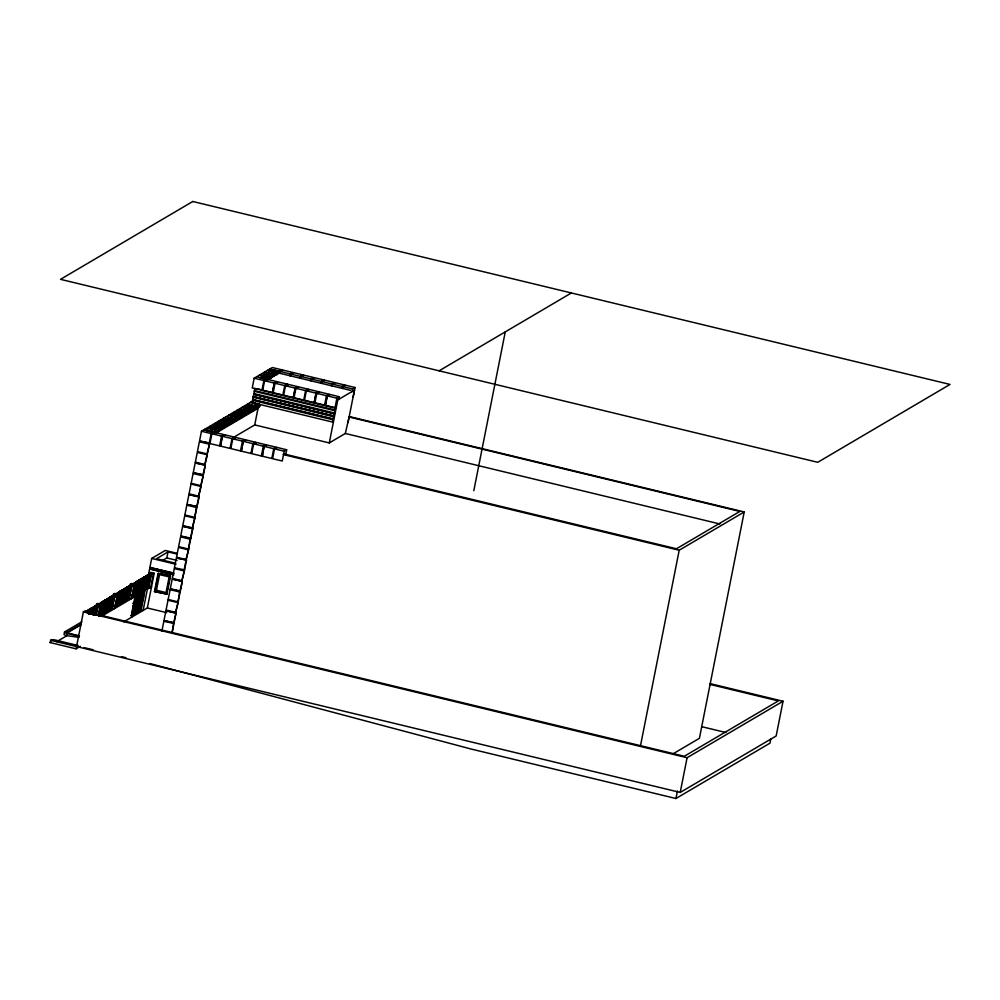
<?xml version="1.0" encoding="UTF-8"?>
<svg xmlns="http://www.w3.org/2000/svg" width="1000" height="1000" viewBox="0 0 1000 1000"><rect width="100%" height="100%" fill="white"/><g stroke="black" fill="none" stroke-linecap="round" stroke-linejoin="round"><path stroke-width="1.5" d="M80.35 646.325L76.087 648.838L50 642.537L51.212 639.825A3.925 0.75 11.2 0 1 55.9 640.163L76.762 645.2M81.9 621.763L64.588 631.95L64.138 634.212A3.925 0.75 11.2 0 0 66.912 635.675L79.075 637.35M66.85 633.5L66.825 632.487L81.237 624M64.588 631.95A3.925 0.75 11.2 0 0 67.362 633.413L66.912 635.675L56.725 641.675M67.787 633.825L66.825 632.487M76.087 648.838L83.4 611.862L85.125 610.85L88.85 611.763M87.425 613.162L88.175 610.05M88.175 613.212L88.763 610.2L88.025 610.138M88.425 613.9L89.312 609.375C91.412 608.225 87.6 611.975 88.65 613.775M88.787 609.688L89.537 609.75L88.938 612.762L97.725 607.587M88.863 614.138L89.312 609.375M89.25 613.913L90.087 608.925L91.062 608.85L90.312 608.787M89.4 613.825L90.463 608.7M89.625 613.688L90.85 608.475M89.787 613.6L90.913 608.938M90.162 613.375L91.225 608.25L90.775 613.013M90.4 613.237L91.463 608.112L92.375 607.575L91.013 614.212M90.55 613.15L91.613 608.025M91.163 612.788L92.225 607.663L92.975 607.725L92.05 608.263M91.412 613.475C90.575 611.812 94.113 606.55 92.6 607.438M91.625 613.85L92.825 607.812M91.775 613.763L93.588 607.362M92.013 613.625C91.175 611.975 94.9 606.075 93.375 606.987M92.163 613.538L93.525 606.9M92.413 614.225L93.9 606.675M92.475 614.675C91.587 613.038 95.763 605.562 94.138 606.538M92.625 614.587L94.288 606.45M92.85 614.45L94.675 606.225L93.238 614.225M93.387 614.138L95.05 606M93.625 614L95.438 605.775M93.775 613.913L95.262 606.375L94.513 606.312M93.85 615.2C92.888 613.538 97.362 604.612 95.662 605.638M94.087 615.062L96.2 605.325L94.237 614.975M94.462 614.837L96.587 604.1L97.737 603.425L101.463 604.325L100.325 605L96.587 604.1M94.85 614.612L96.587 605.1M95 614.525L96.962 604.875L95.763 614.075M95.237 614.388L97.725 604.425M95.388 614.3L97.35 604.65L96.15 613.85M96 613.938L98.325 604.575L96.237 615.138M98.225 615.562L100.325 605M100.4 606.013L101.163 602.4L100.638 605.875M98.837 614.938L99.975 608.438M98.987 614.837L101.55 602.175M98.925 616.213L101.938 601.95M99.075 616.125L101.762 602.55L101.013 602.487M99.3 615.988L102.312 601.725L100.075 615.538L103.9 601.287M99.688 615.763L102.7 601.5M99.838 615.675L102.525 602.1L101.775 602.038M100.45 615.312L103.075 601.275L100.838 615.087L103.688 600.913L104.438 600.975L103.688 600.913M101.213 614.862L104.675 600.837M101.15 614.412L104.45 600.462L105.2 600.525L104.45 600.462M104.612 600.375L101.6 614.637M101.388 614.275L104.987 600.15L102.513 614.1L105.225 600.013L105.975 600.075L105.225 600.013M105.812 600.163L102.75 613.962L105.588 600.3L104.838 600.237M103.125 613.737L106.137 599.475M103.513 613.513L106.525 599.25L103.062 613.288M106.75 599.113L107.5 599.175L106.75 599.113L104.05 613.2L103.3 613.15M104.275 613.062L107.287 598.8L104.425 612.975L103.675 612.925L104.425 612.975M107.513 598.663L108.263 598.725L107.513 598.663L104.213 612.612M108.488 598.587L105.037 612.612L107.875 598.95L107.137 598.888M108.425 598.125L105.425 612.388L108.425 598.125L109.412 598.05L108.663 597.987L105.8 612.163M109.2 597.675L106.188 611.938L109.2 597.675L110.175 597.6L107.487 611.175L106.737 611.125L107.487 611.175M106.562 611.712L109.425 597.537L110.175 597.6M109.575 597.45L106.95 611.487L109.963 597.225L110.938 597.15L110.188 597.087L107.338 611.263M108.637 610.5L107.5 610.675L110.95 596.638L111.7 596.7L110.95 596.638M111.112 596.55L108.1 610.812M108.475 610.588L111.487 596.325L108.263 610.225M111.713 596.188L112.463 596.25L111.713 596.188L108.863 610.363M109.237 610.138L112.25 595.875L109.4 610.05L108.413 610.138M110.013 609.688L113.012 595.425L110.162 609.6L109.025 609.775L112.638 595.65M113.513 594.15L117.238 595.05L118.375 594.375L114.65 593.475L113.513 594.15L109.95 609.237M113.787 594.975L110.775 609.237L113.4 595.2M114.763 594.9L112.075 608.475L114.162 594.75L110.712 608.787M117.238 595.05L114.55 608.625L112.3 608.337L115.138 594.675L114.4 594.612L111.538 608.787L114.162 594.75M98.45 615.163L112.9 606.65L112.425 605.9M100.25 606.112L114.812 597L108.963 599.95M117.487 595.462L118.675 592.587L117.55 592.762L118.3 592.812M115.237 606.112L118.462 592.225L115.612 606.4M118.7 592.087L119.45 592.137L118.7 592.087L115.688 607.95L131.463 598.675L134.15 585.087L135.3 584.412L131.575 583.513L130.425 584.188L126.925 599.738L129.775 585.562L130.525 585.612L129.775 585.562M115.4 606.025L116.225 606.038L119.225 591.775M116.225 606.038L119.062 592.362L118.312 592.312M116.988 605.588L120 591.325L117.137 605.5L116 605.662L119.612 591.55M121.2 591.1L117.362 605.363L120.225 591.188L120.975 591.237L120.225 591.188M117.75 605.138L120.375 591.1M121.137 590.65L118.125 604.913L121.137 590.65L119.05 604.375L121.75 590.288L122.5 590.337L121.75 590.288M118.663 604.6L117.912 604.538L118.663 604.6L121.962 590.65M119.275 604.237L122.675 589.75M120.037 603.787L122.888 590.112L122.137 590.062M119.975 603.325L123.05 589.525L120.962 603.25L120.213 603.188M123.438 589.3L120.425 603.562M120.812 603.337L123.812 589.075M124.2 588.85L120.75 602.875M121.575 602.888L124.588 588.625L121.725 602.8L120.975 602.737L121.725 602.8M124.812 588.488L125.562 588.538L124.812 588.488L122.112 602.575L121.363 602.513M125.787 588.4L122.338 602.438L124.963 588.4M125.725 587.95L122.713 602.212L125.725 587.95L126.713 587.863L125.962 587.812M123.1 601.987L126.112 587.725M126.487 587.5L123.488 601.763L126.487 587.5L127.475 587.413L124.787 601L124.038 600.938L124.787 601M123.263 601.388L126.725 587.362L127.475 587.413M127.088 587.638L124.25 601.312L127.263 587.05L128.238 586.962L127.487 586.912M124.625 601.087L127.312 587.5M124.95 600.4L128.25 586.462L129 586.512L128.25 586.462M128.4 586.375L125.388 600.638M128.787 586.15L125.337 600.175M126.538 599.963L129.55 585.7L126.163 600.188L128.85 586.6M129.162 585.925L126.163 600.188M127.3 599.513L130.762 585.475M130.55 585.112L131.287 585.163L130.55 585.112L127.25 599.05M128.075 599.062L131.075 584.8L128.225 598.975L127.475 598.913L128.225 598.975M128.238 598.462L131.463 584.575L128.012 598.6M128.837 598.612L131.675 584.938L130.925 584.888M131.9 584.8L129.213 598.387L132.062 584.712L131.312 584.663M133.375 590.112L133.963 587.1M132.387 596.512L135.688 582.575M135.475 582.212L132.613 596.388L135.625 582.112M136.45 582.125L132.613 598L135.85 596.087L133.162 595.562M133.912 595.612L132.787 595.788L136.012 581.888M136.387 581.663L133.387 595.938M133.763 595.712L136.713 581.475M133.613 597.125L136.6 582.038L135.863 581.987M134 596.9L137.1 581.25M134.175 596.8L137.487 581.025L134.55 596.575M134.713 596.487L137.713 580.887L138.463 580.95L137.713 580.887M134.938 596.35L138.25 580.575L134.362 600.188M132.4 609.837L133 606.825M131.438 615.737L138.475 580.438L139.613 580.275L132.738 614.975L131.988 614.925M131.812 615.513L139.012 580.125L132.587 615.062M131.675 617.212L139.012 580.125M139.625 579.763L140.375 579.825L139.238 579.987L131.6 615.15L140.55 609.875M140.387 579.312L141.137 579.375L140 579.538L132.363 614.7M140.162 579.45L132.525 614.6M140.538 579.225L132.75 614.475M133.725 614.388L140.925 579M134.113 614.163L141.15 578.862L142.075 578.325L135.787 613.175L135.05 613.125M140.775 579.087L141.512 579.15L134.05 613.7M134.875 613.713L141.75 579.012L142.662 578.475M142.075 578.325L135.025 613.625L134.275 613.575M138.412 597.812L142.9 578.337M135.638 613.263L142.675 577.962L143.425 578.025L142.675 577.962M136.4 612.812L143.212 577.65L135.425 612.9M143.6 577.425L136.562 612.725L135.812 612.675M136.35 612.35L143.975 577.2L136.188 612.45M144.213 577.062L144.963 577.125L144.213 577.062L137.325 612.275L136.575 612.225M137.938 611.912L144.975 576.613L145.725 576.675L144.975 576.613M137.875 611.45L145.512 576.3L137.725 611.55M138.7 611.462L145.887 576.075L139.025 610.775M139.238 611.15L146.713 576.087M146.5 575.712L147.25 575.775L146.5 575.712L139.462 611.013L138.637 611M147.037 575.4L139.25 610.65M147.1 575.862L140.225 610.562L139.4 610.55M147.513 575.125L139.787 610.325M140.612 610.337L147.662 575.025L148.65 574.95L145.963 588.525L145.213 588.475M145.8 585.462L147.9 574.9L148.65 574.95M148.05 574.8L141.15 610.025L131 616M148.663 574.45L149.412 574.5L148.438 574.575L144.975 588.612M145.8 588.625L149.6 569L152.062 567.55M174.175 573.362L149.9 567.487L151.688 558.438L165.263 550.45L177.4 553.387M149.425 574L150.175 574.05L149.2 574.125L145.738 588.162M149.575 573.9L146.575 588.175L149.537 572.938L150.488 572.375L154.213 573.275L147.338 607.987L123.837 621.825M150.838 567.562L150.538 569.062L172.887 574.475M148.475 587.05L151.325 573.375L148.637 586.95L147.5 587.125L150.338 573.45L147.487 587.625L146.738 587.575L149.963 573.675L146.512 587.712M151.525 586.862L147.325 589.338L143.138 610.462L139.412 609.562M150.725 573.225L147.713 587.5L150.562 573.825L149.812 573.775M154.213 573.275L153.262 573.837L150.575 587.425L147.887 586.9M154.5 591.538L158.088 573.425L170.512 576.013L166.925 594.125L154.5 591.538L166.925 594.125M155 591.237L158.588 573.138M156.438 590.325L159.537 574.625L169.163 576.888L166.05 592.575L156.512 590.275M163.012 560.2L166.838 557.95L168.025 551.912L176.788 554.025M166.425 594.412L170.012 576.312M161.875 631.163L163.825 621.362L173.962 623.425L172.025 633.237L173.512 623.7M201.462 431.238L211.15 433.575L213.637 432.113L203.95 429.775L201.462 431.238L199.525 441.037L209.675 443.113M164.2 621.388L164.35 620.625L174.112 622.675L176.062 612.863L166.287 610.825L166.438 610.062M168.375 600.262L168.525 599.5M170.475 589.7L170.613 588.938L180.387 590.988L182.338 581.175L172.562 579.138L172.712 578.375M174.65 568.575L174.8 567.812M176.887 557.25L176.737 558.013L186.513 560.05L184.575 569.862L174.425 567.788L176.375 557.987L186.513 560.05M178.837 547.45L178.988 546.688M180.925 536.888L181.075 536.125L190.85 538.175L192.787 528.362L183.012 526.325L183.162 525.562M185.113 515.763L185.263 515M187.2 505.2L187.35 504.438L197.125 506.488L199.062 496.675L189.288 494.637L189.438 493.875M191.388 484.075L191.537 483.312M193.475 473.512L193.625 472.75L203.4 474.8L205.338 464.988L195.562 462.95L195.712 462.188M197.662 452.388L197.812 451.625M199.75 441.825L199.9 441.062L210.1 443.212M173.438 622.825L173.962 623.425M175.375 613.013L178.3 601.55L179.713 591.138M181.65 581.325L184.575 569.862M185.837 560.2L188.762 548.737L190.162 538.325M192.113 528.513L195.037 517.05L196.438 506.637M198.388 496.825L203.25 475.55L202.712 474.95M204.662 465.138L209.525 443.862L208.988 443.263M175.6 613.138L165.912 610.8L163.975 620.6L173.663 622.938L176.062 612.863M177.688 602.575L168 600.237L166.062 610.037L175.75 612.375L178.15 602.3M179.788 592.013L170.1 589.675L168.15 599.475L177.838 601.812L180.238 591.737M181.875 581.45L172.188 579.113L170.25 588.913L179.938 591.25L182.338 581.175M183.962 570.887L174.275 568.55L172.338 578.35L182.025 580.688L184.425 570.612M184.112 570.125L186.062 560.325M188.15 549.763L178.463 547.425L176.513 557.225L186.213 559.562L188.612 549.487M190.238 539.2L180.55 536.862L178.612 546.663L188.3 549L190.7 538.925M192.338 528.638L182.638 526.3L180.7 536.1L190.387 538.438L192.787 528.362M194.425 518.075L184.737 515.737L182.787 525.538L192.488 527.875L194.887 517.8M196.513 507.512L186.825 505.175L184.887 514.975L194.575 517.312L196.975 507.238M198.612 496.95L188.912 494.613L186.975 504.412L196.663 506.75L199.062 496.675M200.7 486.388L191.012 484.05L189.062 493.85L198.75 496.188L201.163 486.112M202.787 475.825L193.1 473.488L191.163 483.288L200.85 485.625L203.25 475.55M204.875 465.262L195.188 462.925L193.25 472.725L202.938 475.062L205.338 464.988M206.975 454.7L197.288 452.362L195.338 462.163L205.025 464.5L207.425 454.425M209.062 444.137L199.375 441.8L197.438 451.6L207.125 453.938L209.525 443.862M209.213 443.375L211.15 433.575M173.675 623.35L173.825 622.6M175.763 612.788L175.912 612.038M177.85 602.225L178 601.475M179.95 591.663L180.087 590.913M182.037 581.1L182.188 580.35M184.125 570.538L184.275 569.788M186.213 559.975L186.363 559.225M188.312 549.412L188.463 548.663M190.4 538.85L190.55 538.1M192.488 528.288L192.638 527.537M194.587 517.725L194.737 516.975M196.675 507.163L196.825 506.413M198.762 496.6L198.912 495.85M200.863 486.037L201.012 485.288M202.95 475.475L203.1 474.725M205.037 464.913L205.188 464.162M207.138 454.35L207.288 453.6M209.225 443.787L209.375 443.038M211.9 433.75L209.963 443.562L219.65 445.9L221.588 436.1L224.075 434.637L214.387 432.287L211.9 433.75L221.588 436.1M214.587 431.587L204.9 429.212M217.075 430.087L213.825 432L204.137 429.663L207.387 427.75L217.075 430.087L216.725 431.9L216.725 430.312M216.425 431.825L216.912 430.2L207.825 428M216.912 431.788L217.275 429.975L219.75 428.512L219.4 430.325L216.612 431.712M219.587 430.213L219.95 428.4L222.425 426.938L222.075 428.75L219.288 430.138M222.075 428.75L222.262 427.05L216.2 425.588M222.262 428.638L222.625 426.825L225.113 425.363L224.75 427.175L221.775 428.675M222.338 436.275L220.387 446.087L230.075 448.425L232.025 438.612L234.513 437.15L224.825 434.812L222.338 436.275L232.025 438.612M223.938 434.975L224.688 435.163L222.35 436.525L220.525 445.737L219.788 445.55M224.75 427.175L224.75 425.588M224.938 427.062L225.3 425.25L227.787 423.787L227.425 425.6L224.45 427.1M218.287 421.337L220.775 419.875L230.463 422.212L230.1 424.025L227.125 425.525L227.425 424.012L218.337 421.812L227.613 423.9M227.613 425.487L227.975 423.675L230.463 422.212M230.1 424.025L230.1 422.438L222.525 420.613M229.8 423.95L230.65 422.1L233.137 420.637L223.45 418.3L220.963 419.762L230.65 422.1M232.475 422.375L235.45 420.875L235.812 419.062L233.325 420.525L232.775 422.45L232.775 420.863M232.662 422.262L232.963 420.75M235.637 420.763L236 418.95L238.487 417.488L238.125 419.3L235.45 420.875M232.763 438.8L230.825 448.6L240.512 450.95L242.463 441.138L244.938 439.675L235.25 437.337L232.763 438.8L242.463 441.138M238.125 419.3L238.125 417.713M234.075 439.012L234.375 437.5L235.113 437.675L234.812 439.188M237.825 419.225L238.312 417.6L229.225 415.4M238.312 419.188L238.675 417.375L241.163 415.913L240.8 417.725L238.025 419.113M243.837 414.338L241.35 415.8L231.663 413.45L234.15 411.987L243.837 414.338L243.475 416.15L240.5 417.65L241 416.025M240.987 417.612L241.35 415.8M243.475 416.15L243.675 414.45L234.387 412.362M243.675 416.037L244.025 414.225L246.513 412.762L246.15 414.575L243.375 415.962M246.15 414.575L246.15 412.987M246.35 414.462L246.7 412.65L249.188 411.188L248.825 413L245.85 414.5M266.537 378.975L266.188 380.788L268.663 379.325L269.025 377.512L266.537 378.975L256.663 376.75L254.175 378.212L252.237 388.013L262.387 390.087M250.238 402.55L259.887 404.913L259.538 406.7L256.562 408.2L256.863 406.688M239.688 408.725L242.175 407.262L251.863 409.613L251.5 411.425L248.538 412.925L248.825 411.413L239.925 409.1M243.2 441.312L241.262 451.125L250.95 453.462L252.887 443.663L255.375 442.2L245.688 439.85L243.2 441.312L252.887 443.663M244.8 440.025L245.55 440.2L243.225 441.575L241.4 450.775L240.65 450.6M249.025 412.887L249.375 411.075L251.863 409.613M254.925 388.288L252.087 402.625L332.587 422.075L335.65 406.938M252.838 400.425L252.987 399.675M253.438 397.413L253.588 396.662M254.037 394.4L254.188 393.638M254.625 391.375L254.775 390.625M251.5 411.425L251.5 409.837L242.6 407.525M251.213 411.35L252.05 409.5L254.537 408.038L244.85 405.688L242.362 407.15L252.05 409.5M253.888 409.775L256.863 408.275L257.213 406.463L254.725 407.925L254.175 409.85L254.188 408.263M254.075 409.663L254.375 408.15L246.8 406.325M257.05 408.162L257.413 406.35L259.887 404.888M233.675 437.325L254.737 424.925L258.025 408.325L255.55 407.725M261.925 390.363L263.863 380.55L266.35 379.087L265.912 380.938M262.65 388.75L263.175 386.087M264.613 380.725L262.663 390.538L272.362 392.875L274.3 383.075L276.788 381.613L267.1 379.263L264.613 380.725L274.3 383.075M265.688 380.825L265.988 379.312L259.925 377.85M253.637 443.837L263.325 446.175L265.812 444.712L256.125 442.375L253.637 443.837L251.7 453.65L261.388 455.988L262.6 455.262M266.663 381.125L266.962 379.613L266.212 379.438L263.888 380.8L266.962 379.613M254.938 444.05L255.238 442.537L255.987 442.725L255.688 444.225M268.663 379.325L268.663 377.738M268.375 379.25L269.212 377.4L271.7 375.938L262.013 373.6L259.525 375.062L269.212 377.4M274.375 374.363L271.887 375.825L271.337 377.75L271.337 376.163L265.287 374.7M271.05 377.675L271.537 376.05M264.875 371.912L267.362 370.45L277.05 372.788L274.562 374.25L274.012 376.175L274.025 374.588L266.438 372.762M273.725 376.1L274.212 374.475L271.175 373.75M272.488 392.537L274.312 383.325L277.387 382.137L274.312 383.325M276.7 373.013L276.7 374.6L277.213 372.688L279.375 371.425L279.012 373.237L276.863 374.5L276.887 372.9L269.113 371.188M287.213 384.125L277.525 381.788L275.05 383.25L273.1 393.062L282.787 395.4L284.738 385.588L287.213 384.125L286.788 385.988M261.388 455.988L263.325 446.175M276.425 383.413L276.65 381.95M264.075 446.362L262.125 456.163L271.812 458.512L273.762 448.7L276.238 447.238L266.55 444.9L264.075 446.362L273.762 448.7M264.088 446.613L263.337 446.438L266.413 445.238L264.088 446.613L262.262 455.825L261.525 455.637L262.663 454.963M279.012 373.237L279.012 371.65M279.538 371.325L269.85 368.988L272.337 367.525L282.025 369.862L279.538 371.325L279.175 373.137L350.425 390.35M280 373.275L280.287 371.5L282.762 370.037L292.45 372.388L289.975 373.85L280.287 371.5M297.65 386.65L287.962 384.312L285.475 385.775L283.538 395.575L293.225 397.925L295.163 388.113L297.65 386.65L297.213 388.5L297.512 387L298.263 387.175M286.675 449.762L276.988 447.413L274.5 448.875L272.562 458.688L282.25 461.025L284.188 451.225L286.675 449.762L285.562 455.363M287.525 386.163L287.825 384.65L287.087 384.475L284.75 385.85L287.825 384.65M289.688 375.613L289.975 373.85M275.812 449.087L276.112 447.587L276.85 447.762L273.775 448.95L276.112 447.587M290.712 374.025L300.4 376.362L302.887 374.9L293.2 372.562L290.712 374.025L290.363 375.838L290.738 374.288L293.062 372.912L289.988 374.1L290.738 374.288M293.363 397.575L295.188 388.375L297.512 387M295.912 388.288L293.975 398.1L303.663 400.438L305.6 390.637L308.087 389.175L298.4 386.825L295.912 388.288L305.6 390.637M300.4 376.362L300.125 378.137M301.15 376.55L310.837 378.888L313.325 377.425L303.637 375.087L301.15 376.55L300.863 378.312M318.525 391.688L308.837 389.35L306.35 390.812L304.4 400.625L314.088 402.962L316.038 393.15L318.525 391.688L318.163 393.5M307.65 391.025L307.95 389.513L308.7 389.7L308.4 391.213M310.837 378.888L310.562 380.65M311.588 379.062L321.275 381.413L323.762 379.95L314.075 377.6L311.588 379.062L311.225 380.875L311.6 379.325L313.938 377.95L310.85 379.15L311.6 379.325M314.225 402.612L316.05 393.413L319.125 392.225M316.775 393.338L314.837 403.137L324.525 405.487L326.475 395.675L328.95 394.212L319.262 391.875L316.775 393.338L326.475 395.675M318.087 393.55L318.387 392.038M321.275 381.413L320.988 383.175M322.025 381.587L331.712 383.925L334.188 382.463L324.5 380.125L322.025 381.587L321.737 383.35M339.387 396.737L329.7 394.387L327.212 395.85L325.275 405.662L334.963 408L336.9 398.2L339.387 396.737L338.837 399.538M325.412 405.312L327.238 396.112L329.562 394.738L329.263 396.25M328.525 396.075L328.812 394.562L329.562 394.738M331.712 383.925L331.425 385.7M332.45 384.113L342.137 386.45L344.625 384.988L334.938 382.65L332.45 384.113L332.175 385.875M254.737 424.925L329.275 442.925L337.788 399.925L354.45 390.112L348.013 422.65M342.137 386.45L341.863 388.212M342.525 388.438L342.887 386.625L345.375 385.163L355.062 387.512L353.113 397.312M352.025 391.775L352.575 388.975L355.062 387.512M329.275 442.925L345.325 433.475L349.225 416.525L744.225 511.962L699.412 738.3L672.875 753.925M473.812 490.688L505.262 331.887M640.45 745.987L679.2 550.237L744.225 511.962M149.8 663.525L471 749L675.95 798.512L677.45 790.975M680.212 792.438L687.087 757.725L783.037 701.25L776.162 735.962L680.212 792.438L50.45 640.275M770.875 738.637L769.987 743.162L675.95 798.512M66.675 633.237L81.1 624.75M256.85 376.637L259.337 375.175L269.025 377.512M270.087 369.363L279.175 371.55M268.863 379.212L271.337 377.75M274.012 376.175L271.238 377.562M276.7 374.6L273.913 375.988M254.338 391.3L334.9 410.712M253.212 397.3L333.625 416.788M252.613 400.312L333.025 419.812M226.312 416.6L228.8 415.138L238.487 417.488M247.712 404L250.963 402.088L255.125 403.1M253.637 400.513L251.163 401.975L255.925 403.137M210.5 426.425L217.887 428.375M215.662 423.387L224.938 425.475M223.875 418.55L231.262 420.5M231.9 413.825L240.8 416.138M237.25 410.675L246.35 412.875M256.562 408.2L257.05 406.575L247.763 404.487L255.338 406.325M214.237 433.363L216.725 431.9M230.287 423.913L232.775 422.45M251.7 411.312L254.175 409.85M215.9 433.125L258.025 408.325M307.95 389.513L305.613 390.887L308.7 389.7M234.375 437.5L232.037 438.875L235.113 437.675M328.812 394.562L326.488 395.938L327.238 396.112M255.238 442.537L252.913 443.913L255.987 442.725M335.425 407.738L256.45 388.65M439.137 370.812L571.388 292.962M168.025 551.912L156.562 558.663L175.538 563.25M149.9 567.487L173.188 572.962M86.312 611.15L86.912 611.287M87.413 610.5L87.85 610.737M90.087 608.925L90.675 609.075M91.225 608.25L91.825 608.4M99.1 603.612L99.7 603.763M99.862 603.162L100.237 603.45M100.638 602.712L101 603M102.312 601.725L102.912 601.875M103.075 601.275L103.675 601.425M105.75 599.7L106.2 599.938M109.963 597.225L110.55 597.375M116.4 593.438L116.762 593.713M117.163 592.987L117.537 593.263M127.263 587.05L127.85 587.188M132.8 583.787L133.925 583.612L133.188 583.562M133.95 583.112L134.312 583.387M134.713 582.663L135.075 582.938M147.662 575.025L146.888 575.487L147.637 575.55M148.438 574.575L149.025 574.725M149.2 574.125L149.787 574.275M150.338 573.45L150.938 573.6M89.15 609.975L88.4 609.913L89.537 609.75M91.287 608.713L90.7 608.562M94.35 606.912L93.75 606.763M95.875 606.013L95.288 605.862M96.638 605.562L96.05 605.413M103.138 601.737L102.55 601.587M106.962 599.487L106.363 599.338M109.025 598.275L108.275 598.212M109.787 597.825L109.038 597.762M111.163 597.013L107.275 610.812M111.938 596.562L111.337 596.413M112.7 596.112L112.1 595.962M113.462 595.662L112.863 595.513M114.225 595.212L113.625 595.062M119.675 592L119.075 591.862M120.438 591.55L119.838 591.413M121.737 590.788L120.988 590.737M124.262 589.3L123.663 589.163M125.025 588.85L124.425 588.713M126.325 588.088L125.575 588.038M128.463 586.825L124.562 600.625M129.225 586.375L128.637 586.237M130 585.925L129.4 585.788M137.162 581.712L136.562 581.562M137.925 581.263L137.325 581.112M138.688 580.812L138.088 580.662M139.225 580.5L138.475 580.438M139.987 580.05L139.238 579.987M143.663 577.888L143.062 577.737M145.188 576.987L137.113 611.9M146.488 576.225L145.738 576.163M147.487 575.638L148.262 575.175M121.938 592.312L128.512 588.438M138.062 582.812L145.675 578.337M147 577.562L150.85 575.788L133.963 585.725M88.975 612.212L97.85 606.987L88.088 612.212L684.312 756.263L778.35 700.913L710.075 684.425M100.363 605.5L114.812 597M117.275 595.55L131.738 587.038M88.25 612.675L94.6 608.938M100.962 605.188L112.788 598.225M117.875 595.237L120.5 593.688M123.138 592.137L129.7 588.275M137.95 583.413L140.488 581.925M147.963 577.525L150.125 576.25M117.163 596.15L131.012 587.5M150.725 576.388L135.412 584.913M50 642.537L50.763 642.087M99.288 613.638L103.225 611.325M105.862 609.775L108.488 608.225M124.087 599.038L126.713 597.5M146.287 585.975L149.05 584.837L145.087 587.212M98.575 614.562L113.025 606.05M115.487 604.6L129.35 595.95M132.175 594.775L134.338 593.5M115.363 605.2L129.225 596.55M132.05 595.388L133.625 593.962M145.688 587.362L148.338 585.3M101.925 613.962L102.513 614.1M102.688 613.513L103.275 613.65M104.975 612.163L105.575 612.3M105.738 611.712L106.337 611.85M108.65 610L109.4 610.05M109.412 609.55L110.162 609.6M115.625 605.887L116.375 605.95M117.15 604.987L117.9 605.05M117.688 604.675L118.287 604.825M119.213 603.775L119.812 603.925M122.275 601.975L122.875 602.125M123.038 601.525L123.637 601.675M123.8 601.075L124.4 601.225M125.95 599.812L126.688 599.875M126.713 599.362L127.463 599.425M128.775 598.15L129.375 598.3M101.4 616.362L114.55 608.625M132.912 603.175L140.525 598.7M133.512 603.325L143.65 597.35M133.387 603.925L142.938 597.812M133.088 605.438L142.637 599.312M73.688 644.938L78.25 645.562M324.363 380.475L321.287 381.662L322.038 381.85M342.887 386.625L352.575 388.975M279.375 371.425L269.688 369.075L267.525 370.35L277.213 372.688M274.562 374.25L264.688 372.025L262.2 373.488L271.887 375.825M264.312 376.525L268.863 377.625M261.087 375.913L267.15 377.375M261.637 378.1L266.188 379.2M254.175 378.212L263.863 380.55M275.05 383.25L284.738 385.588M285.475 385.775L295.163 388.113M306.35 390.812L316.038 393.15M327.212 395.85L336.9 398.2M295.188 388.375L295.925 388.55M316.05 393.413L316.8 393.587M254.475 390.55L335.05 409.95M253.888 393.562L334.45 412.975M348.612 416.875L739.887 511.425L676.438 548.775L283.463 453.825M253.363 396.538L333.85 415.988M253.287 396.587L333.775 416.037M252.763 399.562L333.25 419.012M252.688 399.6L333.175 419.05M257.162 403.425L259.613 404.025M259.538 405.112L254.988 404.012L259.725 405L259.538 406.688M257.413 406.35L247.525 404.113L245.037 405.575L254.725 407.925M247.15 408.625L251.7 409.725M345.325 433.475L719.912 523.987M249.375 411.075L239.5 408.837L237.013 410.3L246.7 412.65M241.45 409.475L249.025 411.3M246.513 412.762L236.825 410.412L234.338 411.875L244.025 414.225M235.9 412.738L243.475 414.562M241.163 415.913L231.475 413.562L228.988 415.025L238.675 417.375M236 418.95L226.125 416.712L223.637 418.188L233.325 420.525M228.062 417.35L235.637 419.175M227.875 417.463L235.45 419.288M222.712 420.5L230.287 422.325M227.975 423.675L218.1 421.45L215.613 422.912L225.3 425.25M225.113 425.363L215.413 423.025L212.938 424.487L222.625 426.825M222.425 426.938L212.738 424.6L210.263 426.062L219.95 428.4M216.012 425.7L222.075 427.163M219.75 428.512L210.062 426.175L207.587 427.638L217.275 429.975M209.688 430.688L212.725 431.413M205.9 430.4L213.475 432.225M207.225 430.875L213.287 432.337M274.5 448.875L284.188 451.225M221.6 436.35L222.35 436.525M242.475 441.388L243.225 441.575M283.312 454.575L679.2 550.237M230.212 448.075L230.963 448.263M251.088 453.113L251.825 453.3M271.95 458.162L272.7 458.338M710.225 683.662L783.037 701.25M166.838 557.95L177.05 560.413M151.688 558.438L175.963 564.3M149.6 569L173.875 574.862M160.075 573.488L170.512 576.013M149.537 572.938L153.262 573.837M147.425 575.175L148.112 575.262M145.363 576.388L146.1 576.45L138.488 611.1M146.938 577.587L147.6 577.7M143.825 577.288L144.575 577.35L136.95 612M146.825 578.188L147.475 578.3M141.9 578.925L133.9 613.8M140 579.538L140.75 579.6L133.287 614.15M130.425 584.188L134.15 585.087M144.838 588.737L147.325 589.338M701.663 726.663L725.962 732.525M132.562 595.925L132.4 596.013M128.975 598.075L131.463 598.675M147.338 607.987L166.725 612.663M118.3 604.312L119.05 604.375M140.013 610.2L140.762 610.25M137.338 611.775L138.088 611.825M111.325 608.425L112.075 608.475M133.512 614.025L134.262 614.075M131.225 615.375L131.975 615.425M106.35 611.35L107.1 611.4M91.463 608.112L92.212 608.175M100.237 614.95L100.988 615M83.4 611.862L687.087 757.725M67.938 633.075L79.438 635.85M67.362 633.413L79.287 636.287M84.2 647.638L93.138 649.788M121.463 656.637L125.938 657.712M192.775 201.488L60.525 279.337L817.738 462.3L950 384.438L192.775 201.488M281.887 370.213L279.55 371.575L282.625 370.387L281.887 370.213M253.812 394.275L334.3 413.725L253.812 394.275M302.75 375.25L300.425 376.625L303.5 375.425L302.75 375.25M213.5 432.463L211.175 433.825L214.25 432.638L213.5 432.463M334.05 382.812L331.725 384.188L334.8 382.987L334.05 382.812M344.487 385.337L342.163 386.712L345.238 385.513L344.487 385.337M87.025 610.725L87.025 610.725M87.788 610.275L87.788 610.275"/></g></svg>
